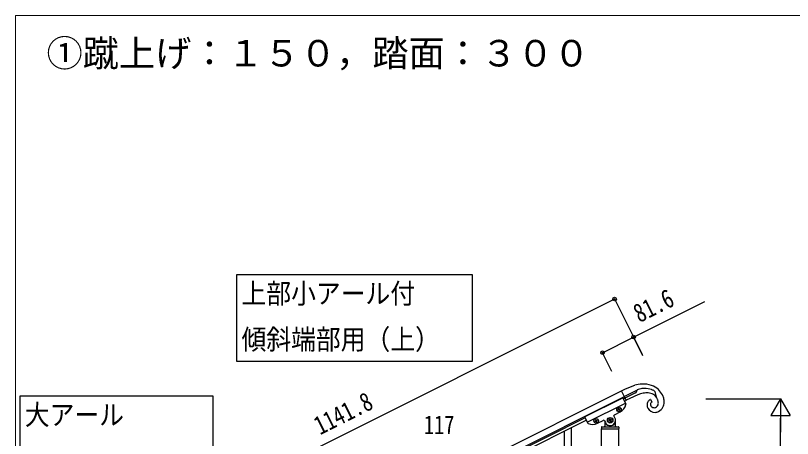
# Model space of a CAD drawing. Units: millimetres, scale not verified. Extents: x -4015 to 4015, y -2862 to 2860.
# Drawn here: x -3965 to -2141, y 1817 to 2810 of the extents above; entities that cross this region are included whole.
import ezdxf
from ezdxf.enums import TextEntityAlignment as Align

# ---------------------------------------------------------------- set-up
doc = ezdxf.new("R2010")
doc.units = ezdxf.units.MM
doc.header["$LTSCALE"] = 10
for name, color, linetype in [('0-1_USER1', 3, 'Continuous'), ('0-3_YKK_A1', 4, 'Continuous'), ('0-4_YKK_D', 6, 'Continuous')]:
    doc.layers.add(name, color=color, linetype=linetype)
doc.layers.add('0-5_YKK_ZWAK', color=92, linetype='Continuous', lineweight=18)
doc.styles.add('ＭＳ ゴシック', font='')
doc.styles.get('ＭＳ ゴシック').set_extended_font_data('MS Gothic')

msp = doc.modelspace()

# ---------------------------------------------------------------- linework, layer by layer
at = {"layer": '0-3_YKK_A1'}
for p, q in [((-2533.11, 1934.04), (-2511.56, 1942.43)), ((-3490.61, 1455.19), (-2542.35, 1929.42)), ((-3483.9, 1441.77), (-2535.64, 1916)), ((-2531.2, 1907.04), (-2542.39, 1929.4)), ((-2506.12, 1930.79), (-2535.67, 1915.99)), ((-2533.88, 1912.41), (-2510.04, 1924.35)), ((-2514.45, 1915.44), (-2531.19, 1907.05)), ((-2509.38, 1917.82), (-2514.45, 1915.44)), ((-2506.96, 1927.35), (-2506.89, 1927.5)), ((-2506.23, 1929.53), (-2506.18, 1929.76)), ((-2464.98, 1928.55), (-2464.13, 1927.95)), ((-2464.13, 1927.95), (-2460.78, 1914.5)), ((-2629.1, 1868.14), (-2539.66, 1912.87)), ((-2622.84, 1855.62), (-2533.4, 1900.35)), ((-2539.66, 1912.87), (-2532.36, 1898.28)), ((-2538.32, 1910.19), (-2533.85, 1912.43)), ((-2535.64, 1904.82), (-2531.16, 1907.06)), ((-2474.74, 1909.04), (-2470.98, 1903.26)), ((-2471.88, 1902.7), (-2472, 1902.6)), ((-2458.64, 1910.72), (-2458.9, 1911.25)), ((-2559.34, 1872.85), (-2545.47, 1879.78)), ((-2549.45, 1884.52), (-2550.31, 1884.09)), ((-2547.31, 1886.67), (-2546.45, 1887.1)), ((-2471.34, 1891.33), (-2471, 1891.09)), ((-2462.31, 1890.36), (-2462.1, 1890.44)), ((-2462.1, 1890.44), (-2461.45, 1890.74)), ((-2460.19, 1891.51), (-2459.78, 1891.83)), ((-2627.76, 1865.46), (-3438.32, 1460.09)), ((-2629.1, 1868.14), (-2621.8, 1853.55)), ((-2567.7, 1861.58), (-2566.52, 1862.17)), ((-2557.99, 1865.69), (-2560.23, 1870.16)), ((-2625.08, 1860.1), (-3435.64, 1454.73)), ((-2659.67, 1691.17), (-2659.67, 1842.79)), ((-2603.55, 1858.54), (-2604.41, 1858.11)), ((-2600.54, 1858.97), (-2599.68, 1859.4)), ((-2599.14, 1852.94), (-2585.27, 1859.88)), ((-2589.67, 1844.1), (-2589.67, 1840.6)), ((-2588.67, 1845.1), (-2549.67, 1845.1)), ((-2582.59, 1858.98), (-2580.35, 1854.51)), ((-2581.67, 1855.55), (-2581.67, 1846.1)), ((-2580.67, 1853.1), (-2580.4, 1853.1)), ((-2570.65, 1858.62), (-2571.83, 1858.03)), ((-2557.67, 1853.1), (-2557.95, 1853.1)), ((-2556.67, 1846.1), (-2556.67, 1860.1)), ((-2548.67, 1844.1), (-2548.67, 1840.6)), ((-2676.67, 1658.26), (-2676.67, 1834.28)), ((-2589.42, 1840.1), (-2548.92, 1840.1)), ((-2589.42, 1204.39), (-2589.42, 1840.1)), ((-2589.17, 1840.1), (-2549.17, 1840.1)), ((-2548.92, 1204.39), (-2548.92, 1840.1))]:
    msp.add_line(p, q, dxfattribs=at)
for points in [[(-3446.71, 2201.69), (-3446.71, 1999.14), (-2892.15, 1999.14), (-2892.15, 2201.69)], [(-3955.55, 1916.79), (-3955.55, 1714.24), (-3500.99, 1714.24), (-3500.99, 1916.79)]]:
    msp.add_lwpolyline(points, close=True, dxfattribs=at)
for points in [[(-2542.39, 1929.4), (-2533.46, 1933.87), (-2533.11, 1934.04)], [(-2506.18, 1929.76), (-2506.1, 1931.21), (-2506.1, 1931.23)], [(-2550.31, 1884.09), (-2550.74, 1884.95), (-2549.88, 1885.38)], [(-2549.45, 1886.67), (-2549.88, 1887.52), (-2549.02, 1887.95), (-2548.6, 1887.1)], [(-2547.31, 1884.52), (-2546.88, 1883.66), (-2547.74, 1883.23), (-2548.17, 1884.09)], [(-2546.45, 1887.1), (-2546.02, 1886.24), (-2546.88, 1885.81)], [(-2602.26, 1860.26), (-2602.69, 1861.12), (-2603.55, 1860.69), (-2603.12, 1859.83)], [(-2570.65, 1861.58), (-2571.24, 1862.76), (-2570.06, 1863.35), (-2569.47, 1862.17)], [(-2566.52, 1862.17), (-2565.93, 1860.99), (-2567.11, 1860.4)], [(-2604.41, 1858.11), (-2603.98, 1857.25), (-2603.12, 1857.68)], [(-2601.83, 1857.25), (-2601.4, 1856.39), (-2600.54, 1856.82), (-2600.97, 1857.68)], [(-2599.68, 1859.4), (-2600.11, 1860.26), (-2600.97, 1859.83)], [(-2571.83, 1858.03), (-2572.42, 1859.21), (-2571.24, 1859.8)], [(-2567.7, 1858.62), (-2567.11, 1857.44), (-2568.29, 1856.85), (-2568.88, 1858.03)]]:
    msp.add_lwpolyline(points, dxfattribs=at)
for centre, radius in [((-2548.38, 1885.59), 5.3), ((-2602.04, 1858.76), 5.3), ((-2569.17, 1860.1), 6.5), ((-2569.17, 1860.1), 6)]:
    msp.add_circle(centre, radius, dxfattribs=at)
for centre, radius, start, end in [((-2489.46, 1858.65), 86.64, 93.33194, 104.78156), ((-2489.04, 1893.8), 41.23, 101.28406, 110.4465), ((-2487.94, 1879.51), 55.49, 90.34108, 99.50352), ((-2492.5, 1881.52), 63.66, 71.2239, 91.79496), ((-2490.21, 1877.12), 57.91, 72.06905, 88.08574), ((-2489.97, 1892.88), 52.1, 49.26916, 69.84021), ((-2513.74, 1931.24), 7.82, 298.28139, 330.15983), ((-2434.19, 1739.82), 193.24, 110.6084, 112.90015), ((-2515.6, 1931.6), 9.63, 334.75131, 339.33436), ((-2517.4, 1931.87), 11.41, 341.28732, 348.16075), ((-2475.43, 1865.29), 72.76, 112.6469, 114.93865), ((-2506.85, 1931.16), 0.75, 5.45731, 7.74907), ((-2464.05, 1809.05), 117.98, 106.57673, 108.86849), ((-2475.95, 1843.77), 81.33, 100.934, 105.51705), ((-2479.31, 1851.33), 73.28, 94.89829, 99.48134), ((-2481.63, 1856.5), 67.96, 91.02627, 93.31803), ((-2483.44, 1875.64), 48.81, 82.43255, 89.30598), ((-2482.75, 1890.91), 33.61, 68.71203, 80.16165), ((-2500.2, 1858.53), 78.76, 67.02105, 69.3128), ((-2480.27, 1899.89), 24.36, 36.8544, 66.48205), ((-2501.33, 1864.89), 73.44, 61.98366, 64.27541), ((-2495.01, 1882.73), 54.78, 56.75666, 59.04842), ((-2509.6, 1884.05), 57.54, 28.20845, 35.08189), ((-2490.2, 1896.04), 49.91, 28.40053, 46.69621), ((-2493.06, 1897.45), 51.82, 16.36038, 25.52282), ((-2534.15, 1897.38), 2, 348.07005, 26.57), ((-2465.94, 1895.7), 16.56, 165.89332, 204.4855), ((-2462.85, 1894.07), 19.97, 152.06128, 163.5109), ((-2467.19, 1895.7), 15.38, 124.74282, 149.85202), ((-2466.54, 1893.48), 17.59, 117.77774, 122.36079), ((-2466.34, 1897.49), 7.96, 165.2662, 206.0821), ((-2466.99, 1897.23), 7.41, 143.69787, 161.99356), ((-2465.42, 1895.45), 9.74, 136.18953, 140.77258), ((-2467.18, 1896.82), 7.53, 129.84934, 134.43239), ((-2467.89, 1897.36), 6.66, 117.62416, 126.7866), ((-2495.65, 1893.29), 40.92, 20.64191, 25.22496), ((-2491.83, 1895.86), 36.45, 14.38796, 18.97101), ((-2470.6, 1900.77), 14.6, 342.61075, 358.62744), ((-2483.06, 1898.99), 27.19, 8.00305, 12.5861), ((-2485.56, 1899.94), 29.56, 0.91674, 5.49979), ((-2472.3, 1904.17), 30.12, 333.95139, 356.79376), ((-2482.49, 1902.63), 40.27, 359.79542, 13.52995), ((-2550.31, 1886.24), 0.96, 296.57, 26.57), ((-2549.02, 1883.66), 0.96, 26.57, 116.57), ((-2547.74, 1887.53), 0.96, 206.57, 296.57), ((-2546.45, 1884.95), 0.96, 116.57, 206.57), ((-2556.66, 1902.14), 25, 296.57, 348.07005), ((-2464.22, 1897.6), 18.94, 207.56426, 272.25289), ((-2465.83, 1897.99), 8.64, 207.52473, 230.3671), ((-2466.03, 1898.61), 9.02, 236.54759, 283.9867), ((-2469.21, 1909.4), 20.26, 285.34414, 289.92719), ((-2465.41, 1901.3), 22.71, 274.89733, 295.46839), ((-2467.23, 1901.61), 12.31, 297.99582, 304.86925), ((-2472.23, 1906.46), 19.21, 310.38825, 312.68), ((-2467.07, 1900.07), 11.03, 315.48207, 340.59126), ((-2468.2, 1904.1), 26.47, 298.31426, 330.1927), ((-2569.17, 1860.1), 12.5, 206.57, 26.57), ((-2571.83, 1860.99), 1.32, 296.57, 26.57), ((-2568.29, 1862.76), 1.32, 206.57, 296.57), ((-2558.44, 1871.06), 2, 116.57, 206.57), ((-2620.01, 1854.44), 2, 206.57, 245.06995), ((-2610.32, 1875.3), 25, 245.06995, 296.57), ((-2603.98, 1859.4), 0.96, 296.57, 26.57), ((-2602.69, 1856.82), 0.96, 26.57, 116.57), ((-2601.4, 1860.69), 0.96, 206.57, 296.57), ((-2600.11, 1858.11), 0.96, 116.57, 206.57), ((-2588.67, 1844.1), 1, 90, 180), ((-2584.38, 1858.09), 2, 26.57, 116.57), ((-2582.67, 1846.1), 1, 270, 0), ((-2580.67, 1852.1), 1, 90, 180), ((-2580.4, 1852.6), 0.5, 33.74899, 90), ((-2569.17, 1860.1), 13, 213.74899, 326.25101), ((-2570.06, 1857.44), 1.32, 26.57, 116.57), ((-2566.52, 1859.21), 1.32, 116.57, 206.57), ((-2557.95, 1852.6), 0.5, 90, 146.25101), ((-2557.67, 1852.1), 1, 0, 90), ((-2555.67, 1846.1), 1, 180, 270), ((-2549.67, 1844.1), 1, 0, 90), ((-2589.17, 1840.6), 0.5, 180, 270), ((-2549.17, 1840.6), 0.5, 270, 0)]:
    msp.add_arc(centre, radius, start, end, dxfattribs=at)
at = {"layer": '0-4_YKK_D'}
for p, q in [((-2558.89, 2144.76), (-3580.1, 1634.05)), ((-2493.58, 2014.18), (-2559.34, 2145.66)), ((-2492.12, 2011.26), (-2514.64, 2056.22)), ((-2565.17, 1974.91), (-2587.59, 2019.68)), ((-2344.32, 1910.1), (-2168.17, 1910.1)), ((-2169.17, 1910.1), (-2191.67, 1871.13)), ((-2169.17, 1910.1), (-2146.67, 1871.13)), ((-2169.17, 1910.1), (-2169.17, 1832.16)), ((-2191.67, 1871.13), (-2146.67, 1871.13)), ((-2169.17, 1155.1), (-2169.17, 1865.1))]:
    msp.add_line(p, q, dxfattribs=at)
msp.add_lwpolyline([(-2587.15, 2018.79), (-2514.19, 2055.32), (-2346.62, 2139.23)], dxfattribs=at)
for centre in [(-2558.89, 2144.76), (-2514.19, 2055.32), (-2587.15, 2018.79)]:
    msp.add_circle(centre, 4.25, dxfattribs=at)
at = {"layer": '0-5_YKK_ZWAK', "color": 7}
for p in [(3834.72, 2810.1), (-3965.28, -2489.9)]:
    msp.add_line(p, (-3965.28, 2810.1), dxfattribs=at)

# ---------------------------------------------------------------- texts
at = {"layer": '0-1_USER1', "style": 'ＭＳ ゴシック'}
msp.add_text('①蹴上げ：１５０，踏面：３００', height=62.32, dxfattribs=at).set_placement((-3892.5, 2671.81), align=Align.BOTTOM_LEFT)
at = {"layer": '0-3_YKK_A1', "style": 'ＭＳ ゴシック', "width": 0.9}
for s, p in [('上部小アール付', (-3434.68, 2119.87)), ('傾斜端部用（上）', (-3434.68, 2012.08)), ('大アール', (-3943.52, 1834.97))]:
    msp.add_text(s, height=47.42, dxfattribs=at).set_placement(p, align=Align.BOTTOM_LEFT)
at = {"layer": '0-4_YKK_D', "style": 'ＭＳ ゴシック', "width": 0.8}
for s, rotation, p in [('81.6', 26.6, (-2494.52, 2076.35)), ('1141.8', 26.57, (-3244.53, 1813.05))]:
    msp.add_text(s, height=43.99, rotation=rotation, dxfattribs=at).set_placement(p, align=Align.BOTTOM_LEFT)
msp.add_text('117', height=43.99, dxfattribs=at).set_placement((-3006.57, 1814.37), align=Align.BOTTOM_LEFT)

doc.saveas('drawing.dxf')
